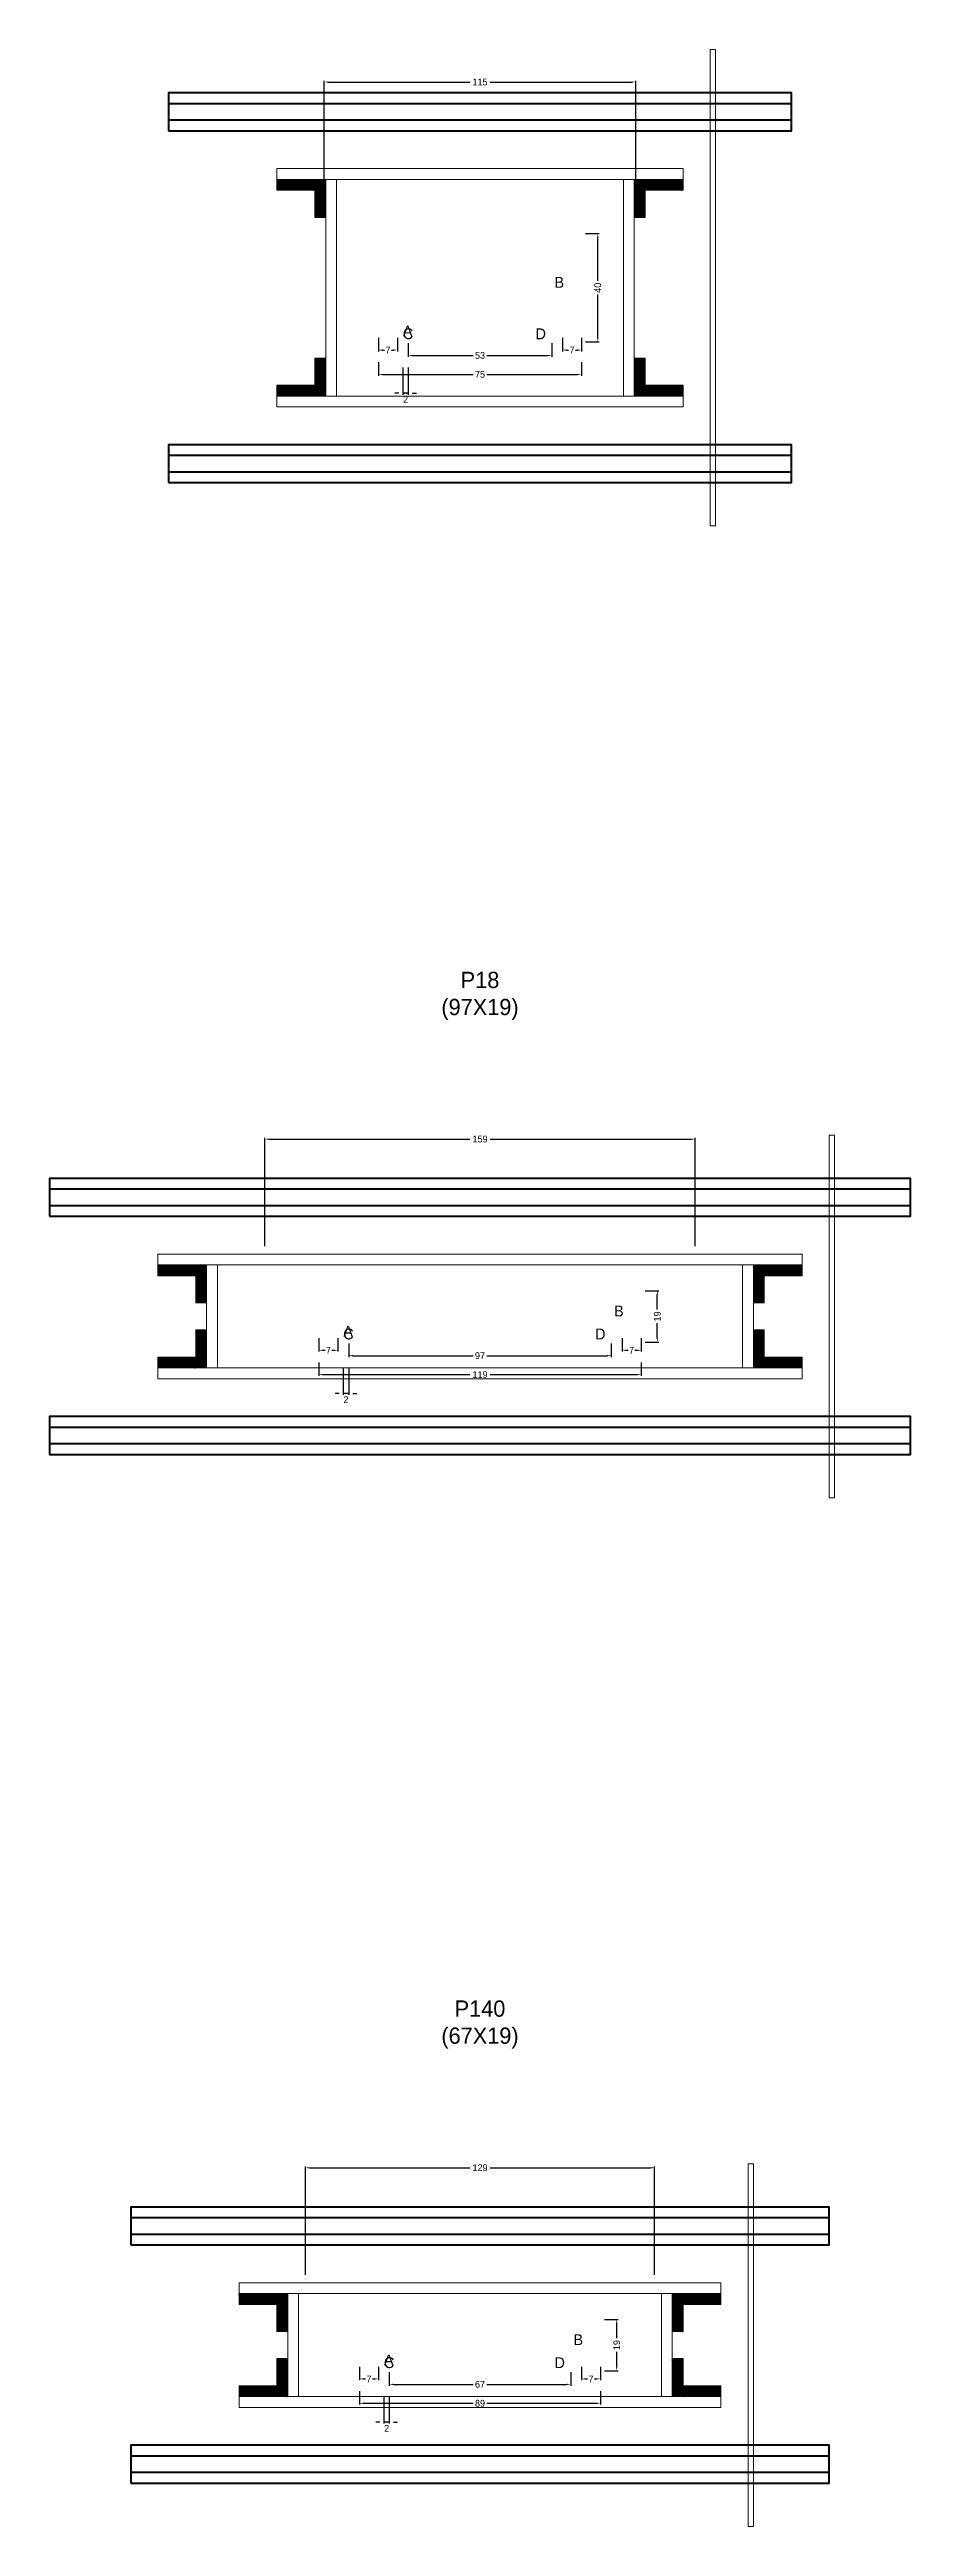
# Model space of a CAD drawing. Header units: centimetres. Extents: x -12000 to 4120, y -3806 to 2716.
# Drawn here: x -159 to 159, y -3347 to -2432 of the extents above; entities that cross this region are included whole.
import ezdxf

# ---------------------------------------------------------------- set-up
doc = ezdxf.new("R2010")
doc.units = ezdxf.units.CM
for name, color, linetype in [('COTA', 241, 'Continuous'), ('GRAVATA', 224, 'Continuous'), ('Hachura', 251, 'Continuous'), ('NOMENCLATURA', 7, 'Continuous'), ('SARRAFO', 251, 'Continuous')]:
    doc.layers.add(name, color=color, linetype=linetype)
doc.dimstyles.new('cotax2', dxfattribs={"dimtxt": 2.5, "dimasz": 1.5, "dimexe": 0.5, "dimexo": 0.5, "dimgap": 0.5, "dimtad": 1, "dimcen": 2.5, "dimazin": 3, "dimtfac": 1, "dimtmove": 0, "dimatfit": 3})

# ---------------------------------------------------------------- blocks, each defined once
blk = doc.blocks.new('_CLOSEDFILLED')
at = {"color": 0, "linetype": 'BYBLOCK'}
blk.add_solid([(-1, 0.16), (0, 0), (-1, -0.16)], dxfattribs=at)
blk = doc.blocks.new('*D196')
for p, q in [((-37.5, -2547.5), (-37.5, -2552.5)), ((-36, -2552), (-2.5, -2552)), ((2.5, -2552), (36, -2552)), ((37.5, -2547.5), (37.5, -2552.5))]:
    blk.add_line(p, q)
at = {"layer": 'Defpoints'}
for p in [(-37.5, -2547), (-37.5, -2552), (37.5, -2547)]:
    blk.add_point(p, dxfattribs=at)
at = {"layer": 'COTA', "xscale": 1.5, "yscale": 1.5, "rotation": 180}
blk.add_blockref('_CLOSEDFILLED', (-37.5, -2552), dxfattribs=at)
at = {"layer": 'COTA', "xscale": 1.5, "yscale": 1.5}
blk.add_blockref('_CLOSEDFILLED', (37.5, -2552), dxfattribs=at)
at = {"layer": 'COTA', "insert": (0, -2552), "char_height": 2.5, "attachment_point": 5}
blk.add_mtext('75', dxfattribs=at)
blk = doc.blocks.new('*D197')
for p, q in [((-26.5, -2540.5), (-26.5, -2545.5)), ((26.5, -2540.5), (26.5, -2545.5)), ((-25, -2545), (-2.5, -2545)), ((2.5, -2545), (25, -2545))]:
    blk.add_line(p, q)
at = {"layer": 'Defpoints'}
for p in [(-26.5, -2540), (26.5, -2540), (-26.5, -2545)]:
    blk.add_point(p, dxfattribs=at)
at = {"layer": 'COTA', "xscale": 1.5, "yscale": 1.5, "rotation": 180}
blk.add_blockref('_CLOSEDFILLED', (-26.5, -2545), dxfattribs=at)
at = {"layer": 'COTA', "xscale": 1.5, "yscale": 1.5}
blk.add_blockref('_CLOSEDFILLED', (26.5, -2545), dxfattribs=at)
at = {"layer": 'COTA', "insert": (0, -2545), "char_height": 2.5, "attachment_point": 5}
blk.add_mtext('53', dxfattribs=at)
blk = doc.blocks.new('*D198')
for p, q in [((39, -2500), (44, -2500)), ((43.5, -2517.5), (43.5, -2501.5)), ((43.5, -2538.5), (43.5, -2522.5)), ((39, -2540), (44, -2540))]:
    blk.add_line(p, q)
at = {"layer": 'Defpoints'}
for p in [(38.5, -2500), (38.5, -2540), (43.5, -2540)]:
    blk.add_point(p, dxfattribs=at)
at = {"layer": 'COTA', "xscale": 1.5, "yscale": 1.5}
for p, rotation in [((43.5, -2500), 90), ((43.5, -2540), 270)]:
    blk.add_blockref('_CLOSEDFILLED', p, dxfattribs=dict(at, rotation=rotation))
at = {"layer": 'COTA', "insert": (43.5, -2520), "char_height": 2.5, "attachment_point": 5, "rotation": 90}
blk.add_mtext('40', dxfattribs=at)
blk = doc.blocks.new('*D199')
for p, q in [((-37.5, -2538.5), (-37.5, -2543.5)), ((-36, -2543), (-35.25, -2543)), ((-32.75, -2543), (-32, -2543)), ((-30.5, -2538.5), (-30.5, -2543.5))]:
    blk.add_line(p, q)
at = {"layer": 'Defpoints'}
for p in [(-37.5, -2538), (-37.5, -2543), (-30.5, -2538)]:
    blk.add_point(p, dxfattribs=at)
at = {"layer": 'COTA', "xscale": 1.5, "yscale": 1.5, "rotation": 180}
blk.add_blockref('_CLOSEDFILLED', (-37.5, -2543), dxfattribs=at)
at = {"layer": 'COTA', "xscale": 1.5, "yscale": 1.5}
blk.add_blockref('_CLOSEDFILLED', (-30.5, -2543), dxfattribs=at)
at = {"layer": 'COTA', "insert": (-34, -2543), "char_height": 2.5, "attachment_point": 5}
blk.add_mtext('7', dxfattribs=at)
blk = doc.blocks.new('*D200')
for p, q in [((30.5, -2538.5), (30.5, -2543.5)), ((32, -2543), (32.75, -2543)), ((35.25, -2543), (36, -2543)), ((37.5, -2538.5), (37.5, -2543.5))]:
    blk.add_line(p, q)
at = {"layer": 'Defpoints'}
for p in [(30.5, -2538), (30.5, -2543), (37.5, -2538)]:
    blk.add_point(p, dxfattribs=at)
at = {"layer": 'COTA', "xscale": 1.5, "yscale": 1.5, "rotation": 180}
blk.add_blockref('_CLOSEDFILLED', (30.5, -2543), dxfattribs=at)
at = {"layer": 'COTA', "xscale": 1.5, "yscale": 1.5}
blk.add_blockref('_CLOSEDFILLED', (37.5, -2543), dxfattribs=at)
at = {"layer": 'COTA', "insert": (34, -2543), "char_height": 2.5, "attachment_point": 5}
blk.add_mtext('7', dxfattribs=at)
blk = doc.blocks.new('*D201')
for p, q in [((-57.5, -2483.5), (-57.5, -2443.5)), ((-56, -2444), (-3.75, -2444)), ((3.75, -2444), (56, -2444)), ((57.5, -2483.5), (57.5, -2443.5))]:
    blk.add_line(p, q)
at = {"layer": 'Defpoints'}
for p in [(-57.5, -2444), (-57.5, -2484), (57.5, -2484)]:
    blk.add_point(p, dxfattribs=at)
at = {"layer": 'COTA', "xscale": 1.5, "yscale": 1.5, "rotation": 180}
blk.add_blockref('_CLOSEDFILLED', (-57.5, -2444), dxfattribs=at)
at = {"layer": 'COTA', "xscale": 1.5, "yscale": 1.5}
blk.add_blockref('_CLOSEDFILLED', (57.5, -2444), dxfattribs=at)
at = {"layer": 'COTA', "insert": (0, -2444), "char_height": 2.5, "attachment_point": 5}
blk.add_mtext('115', dxfattribs=at)
blk = doc.blocks.new('*D222')
for p, q in [((-59.5, -2917), (-59.5, -2922)), ((59.5, -2917), (59.5, -2922)), ((-58, -2921.5), (-3.75, -2921.5)), ((3.75, -2921.5), (58, -2921.5))]:
    blk.add_line(p, q)
at = {"layer": 'Defpoints'}
for p in [(-59.5, -2916.5), (59.5, -2916.5), (-59.5, -2921.5)]:
    blk.add_point(p, dxfattribs=at)
at = {"layer": 'COTA', "xscale": 1.5, "yscale": 1.5, "rotation": 180}
blk.add_blockref('_CLOSEDFILLED', (-59.5, -2921.5), dxfattribs=at)
at = {"layer": 'COTA', "xscale": 1.5, "yscale": 1.5}
blk.add_blockref('_CLOSEDFILLED', (59.5, -2921.5), dxfattribs=at)
at = {"layer": 'COTA', "insert": (0, -2921.5), "char_height": 2.5, "attachment_point": 5}
blk.add_mtext('119', dxfattribs=at)
blk = doc.blocks.new('*D223')
for p, q in [((-48.5, -2910), (-48.5, -2915)), ((-47, -2914.5), (-2.5, -2914.5)), ((2.5, -2914.5), (47, -2914.5)), ((48.5, -2910), (48.5, -2915))]:
    blk.add_line(p, q)
at = {"layer": 'Defpoints'}
for p in [(-48.5, -2909.5), (48.5, -2909.5), (-48.5, -2914.5)]:
    blk.add_point(p, dxfattribs=at)
at = {"layer": 'COTA', "xscale": 1.5, "yscale": 1.5, "rotation": 180}
blk.add_blockref('_CLOSEDFILLED', (-48.5, -2914.5), dxfattribs=at)
at = {"layer": 'COTA', "xscale": 1.5, "yscale": 1.5}
blk.add_blockref('_CLOSEDFILLED', (48.5, -2914.5), dxfattribs=at)
at = {"layer": 'COTA', "insert": (0, -2914.5), "char_height": 2.5, "attachment_point": 5}
blk.add_mtext('97', dxfattribs=at)
blk = doc.blocks.new('*D224')
for p, q in [((61, -2890.5), (66, -2890.5)), ((65.5, -2897.5), (65.5, -2892)), ((61, -2909.5), (66, -2909.5)), ((65.5, -2908), (65.5, -2902.5))]:
    blk.add_line(p, q)
at = {"layer": 'Defpoints'}
for p in [(60.5, -2890.5), (60.5, -2909.5), (65.5, -2909.5)]:
    blk.add_point(p, dxfattribs=at)
at = {"layer": 'COTA', "xscale": 1.5, "yscale": 1.5}
for p, rotation in [((65.5, -2890.5), 90), ((65.5, -2909.5), 270)]:
    blk.add_blockref('_CLOSEDFILLED', p, dxfattribs=dict(at, rotation=rotation))
at = {"layer": 'COTA', "insert": (65.5, -2900), "char_height": 2.5, "attachment_point": 5, "rotation": 90}
blk.add_mtext('19', dxfattribs=at)
blk = doc.blocks.new('*D225')
for p, q in [((-59.5, -2908), (-59.5, -2913)), ((-52.5, -2908), (-52.5, -2913)), ((-58, -2912.5), (-57.25, -2912.5)), ((-54.75, -2912.5), (-54, -2912.5))]:
    blk.add_line(p, q)
at = {"layer": 'Defpoints'}
for p in [(-59.5, -2907.5), (-52.5, -2907.5), (-59.5, -2912.5)]:
    blk.add_point(p, dxfattribs=at)
at = {"layer": 'COTA', "xscale": 1.5, "yscale": 1.5, "rotation": 180}
blk.add_blockref('_CLOSEDFILLED', (-59.5, -2912.5), dxfattribs=at)
at = {"layer": 'COTA', "xscale": 1.5, "yscale": 1.5}
blk.add_blockref('_CLOSEDFILLED', (-52.5, -2912.5), dxfattribs=at)
at = {"layer": 'COTA', "insert": (-56, -2912.5), "char_height": 2.5, "attachment_point": 5}
blk.add_mtext('7', dxfattribs=at)
blk = doc.blocks.new('*D226')
for p, q in [((52.5, -2908), (52.5, -2913)), ((59.5, -2908), (59.5, -2913)), ((54, -2912.5), (54.75, -2912.5)), ((57.25, -2912.5), (58, -2912.5))]:
    blk.add_line(p, q)
at = {"layer": 'Defpoints'}
for p in [(52.5, -2907.5), (59.5, -2907.5), (52.5, -2912.5)]:
    blk.add_point(p, dxfattribs=at)
at = {"layer": 'COTA', "xscale": 1.5, "yscale": 1.5, "rotation": 180}
blk.add_blockref('_CLOSEDFILLED', (52.5, -2912.5), dxfattribs=at)
at = {"layer": 'COTA', "xscale": 1.5, "yscale": 1.5}
blk.add_blockref('_CLOSEDFILLED', (59.5, -2912.5), dxfattribs=at)
at = {"layer": 'COTA', "insert": (56, -2912.5), "char_height": 2.5, "attachment_point": 5}
blk.add_mtext('7', dxfattribs=at)
blk = doc.blocks.new('*D227')
for p, q in [((-79.5, -2874), (-79.5, -2834)), ((-78, -2834.5), (-3.75, -2834.5)), ((3.75, -2834.5), (78, -2834.5)), ((79.5, -2874), (79.5, -2834))]:
    blk.add_line(p, q)
at = {"layer": 'Defpoints'}
for p in [(-79.5, -2834.5), (-79.5, -2874.5), (79.5, -2874.5)]:
    blk.add_point(p, dxfattribs=at)
at = {"layer": 'COTA', "xscale": 1.5, "yscale": 1.5, "rotation": 180}
blk.add_blockref('_CLOSEDFILLED', (-79.5, -2834.5), dxfattribs=at)
at = {"layer": 'COTA', "xscale": 1.5, "yscale": 1.5}
blk.add_blockref('_CLOSEDFILLED', (79.5, -2834.5), dxfattribs=at)
at = {"layer": 'COTA', "insert": (0, -2834.5), "char_height": 2.5, "attachment_point": 5}
blk.add_mtext('159', dxfattribs=at)
blk = doc.blocks.new('*D248')
for p, q in [((-44.5, -3297), (-44.5, -3302)), ((-43, -3301.5), (-2.5, -3301.5)), ((2.5, -3301.5), (43, -3301.5)), ((44.5, -3297), (44.5, -3302))]:
    blk.add_line(p, q)
at = {"layer": 'Defpoints'}
for p in [(-44.5, -3296.5), (-44.5, -3301.5), (44.5, -3296.5)]:
    blk.add_point(p, dxfattribs=at)
at = {"layer": 'COTA', "xscale": 1.5, "yscale": 1.5, "rotation": 180}
blk.add_blockref('_CLOSEDFILLED', (-44.5, -3301.5), dxfattribs=at)
at = {"layer": 'COTA', "xscale": 1.5, "yscale": 1.5}
blk.add_blockref('_CLOSEDFILLED', (44.5, -3301.5), dxfattribs=at)
at = {"layer": 'COTA', "insert": (0, -3301.5), "char_height": 2.5, "attachment_point": 5}
blk.add_mtext('89', dxfattribs=at)
blk = doc.blocks.new('*D249')
for p, q in [((-33.5, -3290), (-33.5, -3295)), ((33.5, -3290), (33.5, -3295)), ((-32, -3294.5), (-2.5, -3294.5)), ((2.5, -3294.5), (32, -3294.5))]:
    blk.add_line(p, q)
at = {"layer": 'Defpoints'}
for p in [(-33.5, -3289.5), (33.5, -3289.5), (-33.5, -3294.5)]:
    blk.add_point(p, dxfattribs=at)
at = {"layer": 'COTA', "xscale": 1.5, "yscale": 1.5, "rotation": 180}
blk.add_blockref('_CLOSEDFILLED', (-33.5, -3294.5), dxfattribs=at)
at = {"layer": 'COTA', "xscale": 1.5, "yscale": 1.5}
blk.add_blockref('_CLOSEDFILLED', (33.5, -3294.5), dxfattribs=at)
at = {"layer": 'COTA', "insert": (0, -3294.5), "char_height": 2.5, "attachment_point": 5}
blk.add_mtext('67', dxfattribs=at)
blk = doc.blocks.new('*D250')
for p, q in [((46, -3270.5), (51, -3270.5)), ((50.5, -3277.5), (50.5, -3272)), ((50.5, -3288), (50.5, -3282.5)), ((46, -3289.5), (51, -3289.5))]:
    blk.add_line(p, q)
at = {"layer": 'Defpoints'}
for p in [(45.5, -3270.5), (45.5, -3289.5), (50.5, -3289.5)]:
    blk.add_point(p, dxfattribs=at)
at = {"layer": 'COTA', "xscale": 1.5, "yscale": 1.5}
for p, rotation in [((50.5, -3270.5), 90), ((50.5, -3289.5), 270)]:
    blk.add_blockref('_CLOSEDFILLED', p, dxfattribs=dict(at, rotation=rotation))
at = {"layer": 'COTA', "insert": (50.5, -3280), "char_height": 2.5, "attachment_point": 5, "rotation": 90}
blk.add_mtext('19', dxfattribs=at)
blk = doc.blocks.new('*D251')
for p, q in [((-44.5, -3288), (-44.5, -3293)), ((-43, -3292.5), (-42.25, -3292.5)), ((-39.75, -3292.5), (-39, -3292.5)), ((-37.5, -3288), (-37.5, -3293))]:
    blk.add_line(p, q)
at = {"layer": 'Defpoints'}
for p in [(-44.5, -3287.5), (-44.5, -3292.5), (-37.5, -3287.5)]:
    blk.add_point(p, dxfattribs=at)
at = {"layer": 'COTA', "xscale": 1.5, "yscale": 1.5, "rotation": 180}
blk.add_blockref('_CLOSEDFILLED', (-44.5, -3292.5), dxfattribs=at)
at = {"layer": 'COTA', "xscale": 1.5, "yscale": 1.5}
blk.add_blockref('_CLOSEDFILLED', (-37.5, -3292.5), dxfattribs=at)
at = {"layer": 'COTA', "insert": (-41, -3292.5), "char_height": 2.5, "attachment_point": 5}
blk.add_mtext('7', dxfattribs=at)
blk = doc.blocks.new('*D252')
for p, q in [((37.5, -3288), (37.5, -3293)), ((39, -3292.5), (39.75, -3292.5)), ((42.25, -3292.5), (43, -3292.5)), ((44.5, -3288), (44.5, -3293))]:
    blk.add_line(p, q)
at = {"layer": 'Defpoints'}
for p in [(37.5, -3287.5), (37.5, -3292.5), (44.5, -3287.5)]:
    blk.add_point(p, dxfattribs=at)
at = {"layer": 'COTA', "xscale": 1.5, "yscale": 1.5, "rotation": 180}
blk.add_blockref('_CLOSEDFILLED', (37.5, -3292.5), dxfattribs=at)
at = {"layer": 'COTA', "xscale": 1.5, "yscale": 1.5}
blk.add_blockref('_CLOSEDFILLED', (44.5, -3292.5), dxfattribs=at)
at = {"layer": 'COTA', "insert": (41, -3292.5), "char_height": 2.5, "attachment_point": 5}
blk.add_mtext('7', dxfattribs=at)
blk = doc.blocks.new('*D253')
for p, q in [((-64.5, -3254), (-64.5, -3214)), ((-63, -3214.5), (-3.75, -3214.5)), ((3.75, -3214.5), (63, -3214.5)), ((64.5, -3254), (64.5, -3214))]:
    blk.add_line(p, q)
at = {"layer": 'Defpoints'}
for p in [(-64.5, -3214.5), (-64.5, -3254.5), (64.5, -3254.5)]:
    blk.add_point(p, dxfattribs=at)
at = {"layer": 'COTA', "xscale": 1.5, "yscale": 1.5, "rotation": 180}
blk.add_blockref('_CLOSEDFILLED', (-64.5, -3214.5), dxfattribs=at)
at = {"layer": 'COTA', "xscale": 1.5, "yscale": 1.5}
blk.add_blockref('_CLOSEDFILLED', (64.5, -3214.5), dxfattribs=at)
at = {"layer": 'COTA', "insert": (0, -3214.5), "char_height": 2.5, "attachment_point": 5}
blk.add_mtext('129', dxfattribs=at)

msp = doc.modelspace()

# ---------------------------------------------------------------- hatches: boundary and pattern name
at = {"layer": 'SARRAFO'}
h = msp.add_hatch(dxfattribs=at)
h.set_pattern_fill('SOLID', scale=2)
h.paths.add_polyline_path([(-75, -2484), (-61, -2484), (-61, -2480), (-75, -2480)])
h = msp.add_hatch(dxfattribs=at)
h.set_pattern_fill('SOLID', scale=2)
h.paths.add_polyline_path([(-61, -2494), (-57, -2494), (-57, -2480), (-61, -2480)])
h = msp.add_hatch(dxfattribs=at)
h.set_pattern_fill('SOLID', scale=2)
h.paths.add_polyline_path([(57, -2494), (61, -2494), (61, -2480), (57, -2480)])
h = msp.add_hatch(dxfattribs=at)
h.set_pattern_fill('SOLID', scale=2)
h.paths.add_polyline_path([(61, -2484), (75, -2484), (75, -2480), (61, -2480)])
h = msp.add_hatch(dxfattribs=at)
h.set_pattern_fill('SOLID', scale=2)
h.paths.add_polyline_path([(-61, -2560), (-57, -2560), (-57, -2546), (-61, -2546)])
h = msp.add_hatch(dxfattribs=at)
h.set_pattern_fill('SOLID', scale=2)
h.paths.add_polyline_path([(57, -2560), (61, -2560), (61, -2546), (57, -2546)])
h = msp.add_hatch(dxfattribs=at)
h.set_pattern_fill('SOLID', scale=2)
h.paths.add_polyline_path([(-75, -2560), (-61, -2560), (-61, -2556), (-75, -2556)])
h = msp.add_hatch(dxfattribs=at)
h.set_pattern_fill('SOLID', scale=2)
h.paths.add_polyline_path([(61, -2560), (75, -2560), (75, -2556), (61, -2556)])
h = msp.add_hatch(dxfattribs=at)
h.set_pattern_fill('SOLID', scale=2)
h.paths.add_polyline_path([(-119, -2885), (-105, -2885), (-105, -2881), (-119, -2881)])
h = msp.add_hatch(dxfattribs=at)
h.set_pattern_fill('SOLID', scale=2)
h.paths.add_polyline_path([(-105, -2895), (-101, -2895), (-101, -2881), (-105, -2881)])
h = msp.add_hatch(dxfattribs=at)
h.set_pattern_fill('SOLID', scale=2)
h.paths.add_polyline_path([(101, -2895), (105, -2895), (105, -2881), (101, -2881)])
h = msp.add_hatch(dxfattribs=at)
h.set_pattern_fill('SOLID', scale=2)
h.paths.add_polyline_path([(105, -2885), (119, -2885), (119, -2881), (105, -2881)])
h = msp.add_hatch(dxfattribs=at)
h.set_pattern_fill('SOLID', scale=2)
h.paths.add_polyline_path([(-105, -2919), (-101, -2919), (-101, -2905), (-105, -2905)])
h = msp.add_hatch(dxfattribs=at)
h.set_pattern_fill('SOLID', scale=2)
h.paths.add_polyline_path([(101, -2919), (105, -2919), (105, -2905), (101, -2905)])
h = msp.add_hatch(dxfattribs=at)
h.set_pattern_fill('SOLID', scale=2)
h.paths.add_polyline_path([(-119, -2919), (-105, -2919), (-105, -2915), (-119, -2915)])
h = msp.add_hatch(dxfattribs=at)
h.set_pattern_fill('SOLID', scale=2)
h.paths.add_polyline_path([(105, -2919), (119, -2919), (119, -2915), (105, -2915)])
h = msp.add_hatch(dxfattribs=at)
h.set_pattern_fill('SOLID', scale=2)
h.paths.add_polyline_path([(-89, -3265), (-75, -3265), (-75, -3261), (-89, -3261)])
h = msp.add_hatch(dxfattribs=at)
h.set_pattern_fill('SOLID', scale=2)
h.paths.add_polyline_path([(-75, -3275), (-71, -3275), (-71, -3261), (-75, -3261)])
h = msp.add_hatch(dxfattribs=at)
h.set_pattern_fill('SOLID', scale=2)
h.paths.add_polyline_path([(71, -3275), (75, -3275), (75, -3261), (71, -3261)])
h = msp.add_hatch(dxfattribs=at)
h.set_pattern_fill('SOLID', scale=2)
h.paths.add_polyline_path([(75, -3265), (89, -3265), (89, -3261), (75, -3261)])
h = msp.add_hatch(dxfattribs=at)
h.set_pattern_fill('SOLID', scale=2)
h.paths.add_polyline_path([(-75, -3299), (-71, -3299), (-71, -3285), (-75, -3285)])
h = msp.add_hatch(dxfattribs=at)
h.set_pattern_fill('SOLID', scale=2)
h.paths.add_polyline_path([(71, -3299), (75, -3299), (75, -3285), (71, -3285)])
h = msp.add_hatch(dxfattribs=at)
h.set_pattern_fill('SOLID', scale=2)
h.paths.add_polyline_path([(-89, -3299), (-75, -3299), (-75, -3295), (-89, -3295)])
h = msp.add_hatch(dxfattribs=at)
h.set_pattern_fill('SOLID', scale=2)
h.paths.add_polyline_path([(75, -3299), (89, -3299), (89, -3295), (75, -3295)])

# ---------------------------------------------------------------- linework, layer by layer
at = {"layer": 'GRAVATA', "lineweight": 50}
for points in [[(-115, -2462), (115, -2462), (115, -2448), (-115, -2448)], [(-115, -2458), (115, -2458), (115, -2452), (-115, -2452)], [(-115, -2592), (115, -2592), (115, -2578), (-115, -2578)], [(-115, -2588), (115, -2588), (115, -2582), (-115, -2582)], [(-159, -2863), (159, -2863), (159, -2849), (-159, -2849)], [(-159, -2859), (159, -2859), (159, -2853), (-159, -2853)], [(-159, -2951), (159, -2951), (159, -2937), (-159, -2937)], [(-159, -2947), (159, -2947), (159, -2941), (-159, -2941)], [(-129, -3243), (129, -3243), (129, -3229), (-129, -3229)], [(-129, -3239), (129, -3239), (129, -3233), (-129, -3233)], [(-129, -3331), (129, -3331), (129, -3317), (-129, -3317)], [(-129, -3327), (129, -3327), (129, -3321), (-129, -3321)]]:
    msp.add_lwpolyline(points, close=True, dxfattribs=at)
at = {"layer": 'Hachura', "lineweight": 13}
for points in [[(85, -2608), (87, -2608), (87, -2432), (85, -2432)], [(129, -2967), (131, -2967), (131, -2833), (129, -2833)], [(99, -3347), (101, -3347), (101, -3213), (99, -3213)]]:
    msp.add_lwpolyline(points, close=True, dxfattribs=at)
at = {"layer": 'Hachura', "lineweight": 18}
for points in [[(-75, -2480), (75, -2480), (75, -2476), (-75, -2476)], [(-57, -2560), (-53, -2560), (-53, -2480), (-57, -2480)], [(53, -2560), (57, -2560), (57, -2480), (53, -2480)], [(-75, -2564), (75, -2564), (75, -2560), (-75, -2560)], [(-119, -2881), (119, -2881), (119, -2877), (-119, -2877)], [(-101, -2919), (-97, -2919), (-97, -2881), (-101, -2881)], [(97, -2919), (101, -2919), (101, -2881), (97, -2881)], [(-119, -2923), (119, -2923), (119, -2919), (-119, -2919)], [(-89, -3261), (89, -3261), (89, -3257), (-89, -3257)], [(-71, -3299), (-67, -3299), (-67, -3261), (-71, -3261)], [(67, -3299), (71, -3299), (71, -3261), (67, -3261)], [(-89, -3303), (89, -3303), (89, -3299), (-89, -3299)]]:
    msp.add_lwpolyline(points, close=True, dxfattribs=at)
at = {"layer": 'SARRAFO', "lineweight": 13}
for points in [[(-75, -2484), (-61, -2484), (-61, -2480), (-75, -2480)], [(-61, -2494), (-57, -2494), (-57, -2480), (-61, -2480)], [(57, -2494), (61, -2494), (61, -2480), (57, -2480)], [(61, -2484), (75, -2484), (75, -2480), (61, -2480)], [(-61, -2560), (-57, -2560), (-57, -2546), (-61, -2546)], [(57, -2560), (61, -2560), (61, -2546), (57, -2546)], [(-75, -2560), (-61, -2560), (-61, -2556), (-75, -2556)], [(61, -2560), (75, -2560), (75, -2556), (61, -2556)], [(-119, -2885), (-105, -2885), (-105, -2881), (-119, -2881)], [(-105, -2895), (-101, -2895), (-101, -2881), (-105, -2881)], [(101, -2895), (105, -2895), (105, -2881), (101, -2881)], [(105, -2885), (119, -2885), (119, -2881), (105, -2881)], [(-105, -2919), (-101, -2919), (-101, -2905), (-105, -2905)], [(101, -2919), (105, -2919), (105, -2905), (101, -2905)], [(-119, -2919), (-105, -2919), (-105, -2915), (-119, -2915)], [(105, -2919), (119, -2919), (119, -2915), (105, -2915)], [(-89, -3265), (-75, -3265), (-75, -3261), (-89, -3261)], [(-75, -3275), (-71, -3275), (-71, -3261), (-75, -3261)], [(71, -3275), (75, -3275), (75, -3261), (71, -3261)], [(75, -3265), (89, -3265), (89, -3261), (75, -3261)], [(-75, -3299), (-71, -3299), (-71, -3285), (-75, -3285)], [(71, -3299), (75, -3299), (75, -3285), (71, -3285)], [(-89, -3299), (-75, -3299), (-75, -3295), (-89, -3295)], [(75, -3299), (89, -3299), (89, -3295), (75, -3295)]]:
    msp.add_lwpolyline(points, close=True, dxfattribs=at)

# ---------------------------------------------------------------- texts
at = {"layer": 'NOMENCLATURA'}
for s, p in [('B', (27.5, -2520)), ('A', (-28.5, -2538)), ('C', (-28.5, -2539)), ('D', (20.5, -2539)), ('B', (49.5, -2900)), ('A', (-50.5, -2907.5)), ('C', (-50.5, -2908.5)), ('D', (42.5, -2908.5)), ('A', (-35.5, -3287.5)), ('C', (-35.5, -3288.5)), ('D', (27.5, -3288.5)), ('B', (34.5, -3280))]:
    msp.add_text(s, height=4, dxfattribs=at).set_placement(p)
at = {"layer": 'NOMENCLATURA', "char_height": 6, "attachment_point": 8}
for s, insert in [('P18\\P(97X19)', (0, -2790.5)), ('P140\\P(67X19)', (0, -3170.5))]:
    msp.add_mtext(s, dxfattribs=dict(at, insert=insert))

# ---------------------------------------------------------------- dimensions: what is measured, and where the dimension line sits
at = {"layer": 'COTA'}
for base, p1, p2, picture, middle in [((-57.5, -2444), (-57.5, -2484), (57.5, -2484), '*D201', (0, -2444)), ((-37.5, -2543), (-37.5, -2538), (-30.5, -2538), '*D199', (-34, -2543)), ((-26.5, -2545), (-26.5, -2540), (26.5, -2540), '*D197', (0, -2545)), ((30.5, -2543), (30.5, -2538), (37.5, -2538), '*D200', (34, -2543)), ((-37.5, -2552), (-37.5, -2547), (37.5, -2547), '*D196', (0, -2552)), ((-79.5, -2834.5), (-79.5, -2874.5), (79.5, -2874.5), '*D227', (0, -2834.5)), ((-59.5, -2912.5), (-59.5, -2907.5), (-52.5, -2907.5), '*D225', (-56, -2912.5)), ((-48.5, -2914.5), (-48.5, -2909.5), (48.5, -2909.5), '*D223', (0, -2914.5)), ((52.5, -2912.5), (52.5, -2907.5), (59.5, -2907.5), '*D226', (56, -2912.5)), ((-59.5, -2921.5), (-59.5, -2916.5), (59.5, -2916.5), '*D222', (0, -2921.5)), ((-64.5, -3214.5), (-64.5, -3254.5), (64.5, -3254.5), '*D253', (0, -3214.5)), ((-44.5, -3292.5), (-44.5, -3287.5), (-37.5, -3287.5), '*D251', (-41, -3292.5)), ((-33.5, -3294.5), (-33.5, -3289.5), (33.5, -3289.5), '*D249', (0, -3294.5)), ((37.5, -3292.5), (37.5, -3287.5), (44.5, -3287.5), '*D252', (41, -3292.5)), ((-44.5, -3301.5), (-44.5, -3296.5), (44.5, -3296.5), '*D248', (0, -3301.5))]:
    dim = msp.add_linear_dim(base=base, p1=p1, p2=p2, dimstyle='cotax2', dxfattribs=at)
    dim.commit()
    dim.dimension.update_dxf_attribs({"geometry": picture, "text_midpoint": middle})
for base, p1, p2, picture, middle in [((43.5, -2540), (38.5, -2540), (38.5, -2500), '*D198', (43.5, -2520)), ((65.5, -2909.5), (60.5, -2909.5), (60.5, -2890.5), '*D224', (65.5, -2900)), ((50.5, -3289.5), (45.5, -3289.5), (45.5, -3270.5), '*D250', (50.5, -3280))]:
    dim = msp.add_linear_dim(base=base, p1=p1, p2=p2, angle=90, dimstyle='cotax2', dxfattribs=at)
    dim.commit()
    dim.dimension.update_dxf_attribs({"geometry": picture, "text_midpoint": middle})
for base, p1, p2 in [((-26.5, -2559), (-26.5, -2549), (-28.5, -2549)), ((-48.5, -2928.5), (-48.5, -2918.5), (-50.5, -2918.5)), ((-33.5, -3308.5), (-33.5, -3298.5), (-35.5, -3298.5))]:
    msp.add_linear_dim(base=base, p1=p1, p2=p2, dimstyle='cotax2', dxfattribs=at).render()

doc.saveas('drawing.dxf')
